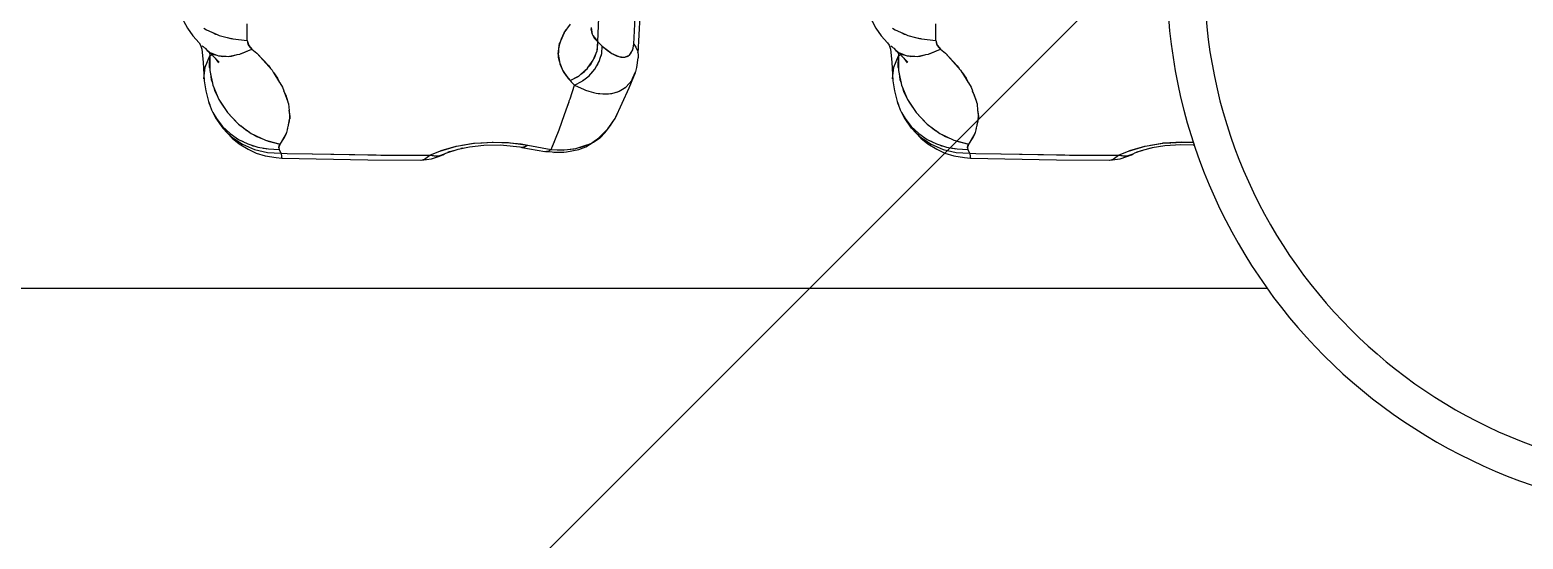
# Model space of a CAD drawing. Header units: millimetres. Extents: x 1084702 to 1166801, y 36632 to 124519.
# Drawn here: x 1102619.7 to 1103061, y 44901.8 to 45052.3 of the extents above; entities that cross this region are included whole.
import ezdxf

# ---------------------------------------------------------------- set-up
doc = ezdxf.new("R2010")
doc.units = ezdxf.units.MM
doc.header["$LTSCALE"] = 250
doc.layers.get('0').update_dxf_attribs({"color": 255})
doc.layers.add('%posline', color=240, linetype='Continuous')
doc.layers.add('%symbol', color=1, linetype='Continuous')
doc.styles.add('ROMANS', font='ROMANS.shx', dxfattribs={"height": 100})
doc.dimstyles.new('dott', dxfattribs={"dimscale": 100, "dimtxt": 150, "dimasz": 0.01, "dimexe": 0.5, "dimexo": 1, "dimgap": 1, "dimtad": 1, "dimdsep": 46, "dimtxsty": 'ROMANS', "dimcen": 1.5, "dimclrd": 1, "dimclre": 1, "dimclrt": 2, "dimazin": 2, "dimtfac": 1, "dimtmove": 2, "dimatfit": 3, "dimldrblk": 'DOT', "dimfxl": 1, "dimtvp": 100, "dimtolj": 1, "dimarcsym": 0})

# ---------------------------------------------------------------- blocks, each defined once
blk = doc.blocks.new('_Dot')
at = {"color": 0, "linetype": 'ByBlock', "lineweight": -2}
blk.add_line((-0.5, 0), (-1, 0), dxfattribs=at)
at = {"color": 0, "linetype": 'ByBlock', "const_width": 0.5}
blk.add_lwpolyline([(-0.25, 0, 1), (0.25, 0, 1)], format="xyb", close=True, dxfattribs=at)
blk = doc.blocks.new('GENERATOR-BORDE')
for p, q in [((-2303.61, 567.32), (-1856.16, 567.34)), ((-2121.81, 529.46), (-2106.16, 529.55)), ((-2106.16, 529.55), (-2105.41, 529.32)), ((-1918.31, 529.46), (-1902.66, 529.55)), ((-1902.66, 529.55), (-1901.91, 529.32)), ((-2158.87, 524.86), (-2155.32, 526.39)), ((-2158.87, 524.86), (-2155.33, 526.38)), ((-2157.29, 524.76), (-2154.33, 525.71)), ((-2156.4, 525.04), (-2155.83, 525.28)), ((-2155.83, 525.28), (-2155.22, 525.42)), ((-2155.32, 526.39), (-2151.49, 527.27)), ((-2155.32, 526.39), (-2155.31, 526.39)), ((-2155.31, 526.39), (-2151.49, 527.28)), ((-2154.33, 525.71), (-2151.21, 526.25)), ((-2152.77, 525.98), (-2152, 526.15)), ((-2152, 526.15), (-2151.66, 526.17)), ((-2151.49, 527.27), (-2147.52, 527.49)), ((-2151.49, 527.28), (-2147.58, 527.49)), ((-2151.49, 527.28), (-2151.49, 527.28)), ((-2151.21, 526.25), (-2148.02, 526.36)), ((-2148.14, 525.84), (-2148.02, 526.36)), ((-2148.14, 525.88), (-2148.02, 526.36)), ((-2148.14, 525.88), (-2147.76, 524.82)), ((-2148.14, 525.84), (-2148.05, 525.32)), ((-2148.05, 525.32), (-2147.76, 524.82)), ((-2148.02, 526.36), (-2147.52, 527.5)), ((-2148.02, 526.36), (-2147.52, 527.49)), ((-2147.54, 527.49), (-2147.52, 527.5)), ((-2147.52, 527.49), (-2147.45, 527.52)), ((-2147.52, 527.49), (-2147.45, 527.52)), ((-2147.45, 527.52), (-2147.37, 528.52)), ((-2147.45, 527.52), (-2147.39, 528.42)), ((-2147.45, 527.52), (-2145.68, 527.56)), ((-2147.39, 528.42), (-2147.37, 528.52)), ((-2147.37, 528.52), (-2147.36, 528.63)), ((-2147.36, 528.63), (-2147.25, 528.97)), ((-2147.35, 528.69), (-2147.31, 528.9)), ((-2147.31, 528.9), (-2147.27, 528.91)), ((-2147.25, 528.97), (-2121.81, 529.46)), ((-2145.68, 527.56), (-2138.3, 527.69)), ((-2138.33, 527.69), (-2121.89, 528)), ((-2138.16, 527.69), (-2119.47, 528.02)), ((-2121.89, 528), (-2119.42, 528.02)), ((-2119.45, 528.02), (-2117.97, 528.04)), ((-2117.97, 528.04), (-2103.57, 528.1)), ((-2106.04, 529.52), (-2103.02, 529.14)), ((-2105.42, 529.32), (-2105.15, 529.24)), ((-2105.41, 529.31), (-2105.1, 529.22)), ((-2105.15, 529.24), (-2105.12, 529.22)), ((-2105.1, 529.22), (-2103.57, 528.1)), ((-2103.65, 528.16), (-2103.57, 528.1)), ((-2103.57, 528.1), (-2101.56, 528.33)), ((-2103.57, 528.1), (-2100.6, 526.85)), ((-2103.56, 528.1), (-2103.56, 528.1)), ((-2103.56, 528.1), (-2100.41, 526.79)), ((-2103.55, 528.1), (-2101.29, 528.27)), ((-2103.02, 529.14), (-2101.02, 528.46)), ((-2101.56, 528.33), (-2101.29, 528.27)), ((-2101.29, 528.27), (-2101.07, 528.29)), ((-2101.07, 528.29), (-2100.62, 528.13)), ((-2101.02, 528.46), (-2099.68, 527.94)), ((-2100.62, 528.13), (-2099.19, 527.65)), ((-2100.62, 528.13), (-2099.68, 527.94)), ((-2100.6, 526.85), (-2095.67, 525.43)), ((-2100.38, 526.78), (-2100.19, 526.7)), ((-2100.19, 526.7), (-2095.75, 525.44)), ((-2099.68, 527.94), (-2099.19, 527.65)), ((-2099.19, 527.65), (-2098.83, 527.52)), ((-2098.2, 527.1), (-2096.58, 526.68)), ((-2095.75, 525.44), (-2094.47, 525.23)), ((-2095.67, 525.43), (-2095.61, 525.41)), ((-2095.61, 525.41), (-2090.39, 524.56)), ((-2094.37, 526.03), (-2093.74, 525.93)), ((-2094.06, 525.16), (-2090.63, 524.57)), ((-2076.81, 525.63), (-2076.37, 525.77)), ((-2076.37, 525.77), (-2069.52, 526.98)), ((-2076.37, 525.77), (-2076.09, 525.73)), ((-2075.92, 525.75), (-2074.53, 525.11)), ((-2075.76, 525.68), (-2075.46, 525.63)), ((-2075.46, 525.63), (-2074.53, 525.11)), ((-2074.53, 525.11), (-2067.68, 526.39)), ((-2074.53, 525.11), (-2067.68, 526.39)), ((-2069.52, 526.98), (-2069.03, 526.92)), ((-2069.03, 526.92), (-2068.8, 526.93)), ((-2069.03, 526.92), (-2068.71, 526.89)), ((-2068.8, 526.93), (-2068.71, 526.89)), ((-2068.71, 526.89), (-2068.61, 526.88)), ((-2068.61, 526.88), (-2067.68, 526.39)), ((-2067.68, 526.39), (-2064.18, 526.55)), ((-2067.68, 526.39), (-2064, 526.53)), ((-2067.68, 526.39), (-2066.59, 523.78)), ((-2067.68, 526.39), (-2066.68, 524.01)), ((-2066.85, 527.24), (-2065.5, 527.2)), ((-2065.5, 527.2), (-2063.96, 527.17)), ((-2064.18, 526.55), (-2063.99, 526.53)), ((-2063.99, 526.53), (-2063.82, 526.53)), ((-2063.82, 526.53), (-2062.86, 526.41)), ((-2062.87, 526.41), (-2060.85, 526.19)), ((-2062.84, 526.4), (-2060.49, 526.1)), ((-2060.85, 526.19), (-2060.48, 526.09)), ((-2060.48, 526.1), (-2060.14, 526.05)), ((-2060.14, 526.05), (-2059.23, 525.75)), ((-2059.24, 525.76), (-2057.78, 525.36)), ((-2059.21, 525.75), (-2057.11, 525.07)), ((-2057.78, 525.36), (-2057.09, 525.06)), ((-2057.45, 525.66), (-2055.76, 524.48)), ((-2057.45, 525.66), (-2055.77, 524.48)), ((-1955.37, 524.86), (-1951.82, 526.39)), ((-1955.37, 524.86), (-1951.83, 526.38)), ((-1953.79, 524.76), (-1950.83, 525.71)), ((-1952.9, 525.04), (-1952.33, 525.28)), ((-1952.33, 525.28), (-1951.72, 525.42)), ((-1951.82, 526.39), (-1947.99, 527.27)), ((-1951.82, 526.39), (-1951.81, 526.39)), ((-1951.81, 526.39), (-1947.99, 527.28)), ((-1950.83, 525.71), (-1947.71, 526.25)), ((-1949.27, 525.98), (-1948.5, 526.15)), ((-1948.5, 526.15), (-1948.16, 526.17)), ((-1947.99, 527.27), (-1944.02, 527.49)), ((-1947.99, 527.28), (-1944.08, 527.49)), ((-1947.99, 527.28), (-1947.99, 527.28)), ((-1947.71, 526.25), (-1944.52, 526.36)), ((-1944.64, 525.84), (-1944.52, 526.36)), ((-1944.64, 525.88), (-1944.52, 526.36)), ((-1944.64, 525.88), (-1944.26, 524.82)), ((-1944.64, 525.84), (-1944.55, 525.32)), ((-1944.55, 525.32), (-1944.26, 524.82)), ((-1944.52, 526.36), (-1944.02, 527.5)), ((-1944.52, 526.36), (-1944.02, 527.49)), ((-1944.04, 527.49), (-1944.02, 527.5)), ((-1944.02, 527.49), (-1943.95, 527.52)), ((-1944.02, 527.49), (-1943.95, 527.52)), ((-1943.95, 527.52), (-1943.87, 528.52)), ((-1943.95, 527.52), (-1943.89, 528.42)), ((-1943.95, 527.52), (-1942.18, 527.56)), ((-1943.89, 528.42), (-1943.87, 528.52)), ((-1943.87, 528.52), (-1943.86, 528.63)), ((-1943.86, 528.63), (-1943.75, 528.97)), ((-1943.85, 528.69), (-1943.81, 528.9)), ((-1943.81, 528.9), (-1943.77, 528.91)), ((-1943.75, 528.97), (-1918.31, 529.46)), ((-1942.18, 527.56), (-1934.8, 527.69)), ((-1934.83, 527.69), (-1918.39, 528)), ((-1934.66, 527.69), (-1915.97, 528.02)), ((-1918.39, 528), (-1915.92, 528.02)), ((-1915.95, 528.02), (-1914.47, 528.04)), ((-1914.47, 528.04), (-1900.07, 528.1)), ((-1902.54, 529.52), (-1899.52, 529.14)), ((-1901.92, 529.32), (-1901.65, 529.24)), ((-1901.91, 529.31), (-1901.6, 529.22)), ((-1901.65, 529.24), (-1901.62, 529.22)), ((-1901.6, 529.22), (-1900.07, 528.1)), ((-1900.15, 528.16), (-1900.07, 528.1)), ((-1900.07, 528.1), (-1898.06, 528.33)), ((-1900.07, 528.1), (-1897.1, 526.85)), ((-1900.06, 528.1), (-1900.06, 528.1)), ((-1900.06, 528.1), (-1896.91, 526.79)), ((-1900.05, 528.1), (-1897.79, 528.27)), ((-1899.52, 529.14), (-1897.52, 528.46)), ((-1898.06, 528.33), (-1897.79, 528.27)), ((-1897.79, 528.27), (-1897.57, 528.29)), ((-1897.57, 528.29), (-1897.12, 528.13)), ((-1897.52, 528.46), (-1896.18, 527.94)), ((-1897.12, 528.13), (-1895.69, 527.65)), ((-1897.12, 528.13), (-1896.18, 527.94)), ((-1897.1, 526.85), (-1892.17, 525.43)), ((-1896.88, 526.78), (-1896.69, 526.7)), ((-1896.69, 526.7), (-1892.25, 525.44)), ((-1896.18, 527.94), (-1895.69, 527.65)), ((-1895.69, 527.65), (-1895.33, 527.52)), ((-1894.7, 527.1), (-1893.08, 526.68)), ((-1892.25, 525.44), (-1890.97, 525.23)), ((-1892.17, 525.43), (-1892.11, 525.41)), ((-1892.11, 525.41), (-1886.89, 524.56)), ((-1890.87, 526.03), (-1890.24, 525.93)), ((-1890.56, 525.16), (-1887.13, 524.57)), ((-2164.76, 519.62), (-2162.56, 521.68)), ((-2164.74, 520.1), (-2162.05, 522.74)), ((-2164.74, 520.1), (-2162.05, 522.74)), ((-2162.56, 521.68), (-2160.06, 523.4)), ((-2162.05, 522.74), (-2158.88, 524.86)), ((-2162.05, 522.74), (-2162.04, 522.75)), ((-2162.04, 522.75), (-2158.87, 524.86)), ((-2160.09, 518.89), (-2156.31, 521.64)), ((-2160.06, 523.4), (-2157.29, 524.76)), ((-2159.66, 523.6), (-2159.39, 523.78)), ((-2159.39, 523.78), (-2158.68, 524.08)), ((-2158.87, 524.86), (-2158.87, 524.86)), ((-2157.87, 520.63), (-2156.91, 521.2)), ((-2157.75, 520.7), (-2157.45, 520.81)), ((-2156.31, 521.64), (-2152.14, 523.65)), ((-2155.64, 521.96), (-2154.68, 522.54)), ((-2154.68, 522.54), (-2152.98, 523.25)), ((-2154.49, 522.62), (-2154.02, 522.74)), ((-2152.14, 523.65), (-2147.76, 524.82)), ((-2151.76, 523.75), (-2151.28, 523.95)), ((-2151.28, 523.95), (-2147.76, 524.82)), ((-2148.63, 524.6), (-2148.54, 524.61)), ((-2147.76, 524.82), (-2146.64, 523.16)), ((-2147.76, 524.82), (-2145.86, 521.53)), ((-2147.67, 524.67), (-2147.66, 524.67)), ((-2147.53, 524.43), (-2147.51, 524.46)), ((-2146.66, 523.2), (-2146.64, 522.89)), ((-2146.64, 523.16), (-2145.89, 521.66)), ((-2146.6, 522.8), (-2146.46, 522.81)), ((-2146.6, 522.8), (-2146.46, 522.81)), ((-2145.89, 521.66), (-2145.85, 521.48)), ((-2145.84, 521.5), (-2145.76, 521.36)), ((-2145.76, 521.36), (-2145.52, 520.18)), ((-2090.63, 524.57), (-2088.04, 524.4)), ((-2087.81, 524.39), (-2085.14, 524.21)), ((-2085.14, 524.21), (-2084.91, 524.22)), ((-2084.9, 524.22), (-2079.65, 524.4)), ((-2079.93, 524.39), (-2076.55, 524.77)), ((-2079.65, 524.4), (-2079, 524.49)), ((-2078.88, 524.51), (-2074.53, 525.11)), ((-2078.09, 524.6), (-2078.07, 524.62)), ((-2076.55, 524.77), (-2074.53, 525.11)), ((-2066.74, 524.13), (-2066.73, 524.13)), ((-2066.68, 524.01), (-2066.57, 523.72)), ((-2066.57, 523.72), (-2066.38, 523.28)), ((-2066.38, 523.28), (-2065.36, 520.58)), ((-2057.1, 525.06), (-2056.76, 524.95)), ((-2056.76, 524.95), (-2055.76, 524.48)), ((-2055.77, 524.48), (-2055.77, 524.48)), ((-2055.76, 524.48), (-2055, 523.98)), ((-2055.76, 524.48), (-2053.63, 522.97)), ((-2055.76, 524.48), (-2055.19, 524.21)), ((-2055.19, 524.21), (-2053.32, 523)), ((-2055, 523.98), (-2054.54, 523.61)), ((-2053.63, 522.97), (-2050.92, 520.32)), ((-2053.56, 523.16), (-2053.36, 523.04)), ((-2053.36, 523.04), (-2053.34, 523.02)), ((-2053.32, 523), (-2053.1, 522.82)), ((-2053.1, 522.82), (-2051.28, 520.89)), ((-2053.1, 522.82), (-2051.89, 521.54)), ((-2053.09, 522.45), (-2052.36, 521.86)), ((-2052.36, 521.86), (-2051.56, 520.96)), ((-2051.89, 521.54), (-2051.28, 520.89)), ((-2051.89, 521.54), (-2051.89, 521.54)), ((-2051.28, 520.89), (-2050.13, 519.34)), ((-1961.26, 519.62), (-1959.06, 521.68)), ((-1961.24, 520.1), (-1958.55, 522.74)), ((-1961.24, 520.1), (-1958.55, 522.74)), ((-1959.06, 521.68), (-1956.56, 523.4)), ((-1958.55, 522.74), (-1955.38, 524.86)), ((-1958.55, 522.74), (-1958.54, 522.75)), ((-1958.54, 522.75), (-1955.37, 524.86)), ((-1956.59, 518.89), (-1952.81, 521.64)), ((-1956.56, 523.4), (-1953.79, 524.76)), ((-1956.16, 523.6), (-1955.89, 523.78)), ((-1955.89, 523.78), (-1955.18, 524.08)), ((-1955.37, 524.86), (-1955.37, 524.86)), ((-1954.37, 520.63), (-1953.41, 521.2)), ((-1954.25, 520.7), (-1953.95, 520.81)), ((-1952.81, 521.64), (-1948.64, 523.65)), ((-1952.14, 521.96), (-1951.18, 522.54)), ((-1951.18, 522.54), (-1949.48, 523.25)), ((-1950.99, 522.62), (-1950.52, 522.74)), ((-1948.64, 523.65), (-1944.26, 524.82)), ((-1948.26, 523.75), (-1947.78, 523.95)), ((-1947.78, 523.95), (-1944.26, 524.82)), ((-1945.13, 524.6), (-1945.04, 524.61)), ((-1944.26, 524.82), (-1943.14, 523.16)), ((-1944.26, 524.82), (-1942.36, 521.53)), ((-1944.17, 524.67), (-1944.16, 524.67)), ((-1944.03, 524.43), (-1944.01, 524.46)), ((-1943.16, 523.2), (-1943.14, 522.89)), ((-1943.14, 523.16), (-1942.39, 521.66)), ((-1943.1, 522.8), (-1942.96, 522.81)), ((-1943.1, 522.8), (-1942.96, 522.81)), ((-1942.39, 521.66), (-1942.35, 521.48)), ((-1942.34, 521.5), (-1942.26, 521.36)), ((-1942.26, 521.36), (-1942.02, 520.18)), ((-1887.13, 524.57), (-1884.54, 524.4)), ((-1884.31, 524.39), (-1881.64, 524.21)), ((-1881.64, 524.21), (-1881.41, 524.22)), ((-1881.4, 524.22), (-1877.88, 524.34)), ((-2167.62, 515.44), (-2166.6, 517.26)), ((-2167.38, 515.99), (-2166.87, 517.01)), ((-2167.38, 515.99), (-2167.04, 516.48)), ((-2166.87, 517.01), (-2164.74, 520.1)), ((-2166.87, 517.02), (-2164.75, 520.09)), ((-2166.87, 517.02), (-2164.93, 519.83)), ((-2166.87, 517.01), (-2166.87, 517.02)), ((-2166.6, 517.26), (-2164.76, 519.62)), ((-2165.68, 518.44), (-2165.25, 519.05)), ((-2165.25, 519.05), (-2165.02, 519.28)), ((-2164.74, 520.1), (-2164.74, 520.1)), ((-2163.32, 515.51), (-2160.09, 518.89)), ((-2163.32, 515.51), (-2160.78, 518.26)), ((-2160.78, 518.26), (-2160.36, 518.6)), ((-2159.33, 519.44), (-2157.87, 520.63)), ((-2145.57, 520.35), (-2145, 517.99)), ((-2145.43, 519.74), (-2144.97, 517.55)), ((-2145.18, 514.77), (-2144.91, 516.68)), ((-2145.13, 515.08), (-2144.94, 517.19)), ((-2145, 517.99), (-2144.96, 517.42)), ((-2144.95, 517.46), (-2144.93, 517.36)), ((-2144.95, 517.27), (-2144.91, 516.68)), ((-2144.94, 517.25), (-2144.93, 517.36)), ((-2065.36, 520.59), (-2064.61, 518.64)), ((-2065.26, 520.32), (-2064.51, 518.34)), ((-2064.61, 518.64), (-2064.5, 518.32)), ((-2064.5, 518.32), (-2064.39, 518.02)), ((-2064.39, 518.02), (-2063.23, 514.66)), ((-2050.92, 520.32), (-2048.77, 517.23)), ((-2050.59, 519.85), (-2050.13, 519.34)), ((-2050.13, 519.34), (-2049.34, 518.05)), ((-2048.55, 516.77), (-2048.38, 516.49)), ((-2048.38, 516.49), (-2048.18, 515.99)), ((-1964.12, 515.44), (-1963.1, 517.26)), ((-1963.88, 515.99), (-1963.37, 517.01)), ((-1963.88, 515.99), (-1963.54, 516.48)), ((-1963.37, 517.01), (-1961.24, 520.1)), ((-1963.37, 517.02), (-1961.25, 520.09)), ((-1963.37, 517.02), (-1961.43, 519.83)), ((-1963.37, 517.01), (-1963.37, 517.02)), ((-1963.1, 517.26), (-1961.26, 519.62)), ((-1962.18, 518.44), (-1961.75, 519.05)), ((-1961.75, 519.05), (-1961.52, 519.28)), ((-1961.24, 520.1), (-1961.24, 520.1)), ((-1959.82, 515.51), (-1956.59, 518.89)), ((-1959.82, 515.51), (-1957.28, 518.26)), ((-1957.28, 518.26), (-1956.86, 518.6)), ((-1955.83, 519.44), (-1954.37, 520.63)), ((-1942.07, 520.35), (-1941.5, 517.99)), ((-1941.93, 519.74), (-1941.47, 517.55)), ((-1941.68, 514.77), (-1941.41, 516.68)), ((-1941.63, 515.08), (-1941.44, 517.19)), ((-1941.5, 517.99), (-1941.46, 517.42)), ((-1941.45, 517.46), (-1941.43, 517.36)), ((-1941.45, 517.27), (-1941.41, 516.68)), ((-1941.44, 517.25), (-1941.43, 517.36)), ((-2169.08, 511.86), (-2168.94, 512.26)), ((-2168.94, 512.26), (-2168.57, 513.24)), ((-2168.94, 512.26), (-2168.87, 512.57)), ((-2168.87, 512.57), (-2168.57, 513.26)), ((-2168.57, 513.26), (-2168.05, 514.66)), ((-2168.05, 514.66), (-2167.62, 515.44)), ((-2167.62, 515.44), (-2167.38, 515.99)), ((-2167.34, 515.94), (-2167.22, 516.22)), ((-2167.34, 515.93), (-2167.22, 516.22)), ((-2165.87, 511.64), (-2163.32, 515.51)), ((-2165.65, 511.97), (-2165.42, 512.44)), ((-2165.42, 512.44), (-2163.32, 515.51)), ((-2146.6, 509.33), (-2145.52, 512.35)), ((-2146.13, 510.3), (-2145.57, 512.05)), ((-2145.57, 512.05), (-2145.51, 512.47)), ((-2145.49, 512.44), (-2145.34, 512.87)), ((-2145.34, 512.87), (-2145.15, 514.86)), ((-2145.06, 515.85), (-2145.04, 515.74)), ((-2063.23, 514.67), (-2062.48, 512.5)), ((-2063.12, 514.36), (-2062.4, 512.28)), ((-2062.48, 512.5), (-2062.39, 512.23)), ((-2062.39, 512.23), (-2062.32, 512.04)), ((-2062.32, 512.04), (-2062.11, 511.39)), ((-1965.58, 511.86), (-1965.44, 512.26)), ((-1965.44, 512.26), (-1965.07, 513.24)), ((-1965.44, 512.26), (-1965.37, 512.57)), ((-1965.37, 512.57), (-1965.07, 513.26)), ((-1965.07, 513.26), (-1964.55, 514.66)), ((-1964.55, 514.66), (-1964.12, 515.44)), ((-1964.12, 515.44), (-1963.88, 515.99)), ((-1963.84, 515.94), (-1963.72, 516.22)), ((-1963.84, 515.93), (-1963.72, 516.22)), ((-1962.37, 511.64), (-1959.82, 515.51)), ((-1962.15, 511.97), (-1961.92, 512.44)), ((-1961.92, 512.44), (-1959.82, 515.51)), ((-1943.1, 509.33), (-1942.02, 512.35)), ((-1942.63, 510.3), (-1942.07, 512.05)), ((-1942.07, 512.05), (-1942.01, 512.47)), ((-1941.99, 512.44), (-1941.84, 512.87)), ((-1941.84, 512.87), (-1941.65, 514.86)), ((-1941.56, 515.85), (-1941.54, 515.74)), ((-2167.64, 507.43), (-2165.87, 511.64)), ((-2167.36, 508.11), (-2167.03, 509.14)), ((-2167.03, 509.14), (-2166.23, 510.79)), ((-2147.9, 506.66), (-2147.07, 508.02)), ((-2147.07, 508.02), (-2146.68, 509.11)), ((-2146.74, 509.04), (-2146.13, 510.3)), ((-2062.11, 511.39), (-2060.81, 507.35)), ((-2060.81, 507.35), (-2057.94, 508.71)), ((-2057.94, 508.71), (-2057.54, 508.84)), ((-2057.54, 508.84), (-2057.25, 508.97)), ((-2057.53, 508.84), (-2056.57, 509.15)), ((-2057.25, 508.97), (-2056.55, 509.15)), ((-2056.56, 509.15), (-2055.14, 509.6)), ((-2055.14, 509.6), (-2054.4, 509.71)), ((-2054.4, 509.71), (-2053.84, 509.85)), ((-2054.38, 509.71), (-2053.29, 509.88)), ((-2053.84, 509.85), (-2053.27, 509.88)), ((-2053.27, 509.88), (-2052.45, 510)), ((-2052.45, 510), (-2051.4, 509.95)), ((-2051.4, 509.95), (-2050.71, 509.97)), ((-2051.36, 509.95), (-2050.15, 509.89)), ((-2050.71, 509.97), (-2050.1, 509.89)), ((-2050.11, 509.89), (-2049.91, 509.88)), ((-2049.91, 509.88), (-2049.77, 509.84)), ((-2049.77, 509.84), (-2049.43, 509.78)), ((-2049.74, 509.83), (-2047.82, 509.26)), ((-2049.43, 509.78), (-2047.95, 509.34)), ((-2048.66, 509.55), (-2048.64, 509.51)), ((-2048.48, 509.5), (-2048.46, 509.45)), ((-2047.95, 509.34), (-2047.8, 509.25)), ((-2047.8, 509.26), (-2047.59, 509.2)), ((-2047.59, 509.2), (-2046.11, 508.26)), ((-2046.12, 508.27), (-2045.64, 507.99)), ((-2046.02, 508.21), (-2045.61, 507.95)), ((-2045.64, 507.99), (-2045.6, 507.94)), ((-2045.61, 507.95), (-2045.55, 507.91)), ((-2045.55, 507.91), (-2043.89, 506)), ((-1964.14, 507.43), (-1962.37, 511.64)), ((-1963.86, 508.11), (-1963.53, 509.14)), ((-1963.53, 509.14), (-1962.73, 510.79)), ((-1944.4, 506.66), (-1943.57, 508.02)), ((-1943.57, 508.02), (-1943.18, 509.11)), ((-1943.24, 509.04), (-1942.63, 510.3)), ((-2170.28, 505.5), (-2170.28, 505.51)), ((-2170.28, 505.5), (-2170.28, 505.5)), ((-2170.28, 505.5), (-2169.91, 502.07)), ((-2170.28, 505.5), (-2170.28, 505.5)), ((-2170.28, 505.5), (-2169.91, 502.06)), ((-2168.56, 498.73), (-2168.55, 503.07)), ((-2168.55, 503.07), (-2167.64, 507.43)), ((-2168.37, 503.94), (-2168.11, 505.7)), ((-2168.11, 505.7), (-2167.79, 506.73)), ((-2150.17, 502.97), (-2149.71, 503.71)), ((-2149.75, 503.68), (-2148.53, 505.37)), ((-2149.66, 503.8), (-2147.92, 506.64)), ((-2148.53, 505.37), (-2147.9, 506.67)), ((-2065.12, 501.08), (-2064.12, 503.32)), ((-2064.34, 503), (-2062.63, 505.45)), ((-2064.11, 503.34), (-2063.95, 503.69)), ((-2063.95, 503.69), (-2063.23, 504.62)), ((-2063.08, 504.8), (-2062.1, 506.05)), ((-2062.63, 505.45), (-2062.1, 506.05)), ((-2062.1, 506.05), (-2061.8, 506.36)), ((-2062.1, 506.05), (-2062.02, 506.13)), ((-2062.1, 506.05), (-2059.63, 504.75)), ((-2062.1, 506.05), (-2059.86, 504.93)), ((-2061.8, 506.36), (-2060.81, 507.35)), ((-2061.14, 505.57), (-2061.13, 505.54)), ((-2060.81, 507.35), (-2058.56, 506.24)), ((-2060.56, 505.24), (-2060.52, 505.26)), ((-2059.86, 504.93), (-2059.63, 504.75)), ((-2059.63, 504.75), (-2059.43, 504.65)), ((-2059.43, 504.65), (-2058.9, 504.18)), ((-2058.9, 504.18), (-2057.41, 502.87)), ((-2058.9, 504.18), (-2057.8, 503.32)), ((-2058.56, 506.24), (-2058.33, 506.06)), ((-2058.33, 506.06), (-2057.6, 505.49)), ((-2058.33, 506.06), (-2058.13, 505.95)), ((-2058.13, 505.95), (-2057.6, 505.49)), ((-2057.8, 503.32), (-2057.41, 502.87)), ((-2057.6, 505.49), (-2056.5, 504.62)), ((-2056.5, 504.62), (-2056.1, 504.17)), ((-2056.1, 504.17), (-2055.39, 503.35)), ((-2056.1, 504.17), (-2055.76, 503.86)), ((-2055.76, 503.86), (-2055.39, 503.35)), ((-2055.39, 503.35), (-2054.76, 502.63)), ((-2043.89, 506), (-2043.89, 505.99)), ((-2043.89, 505.99), (-2043.55, 505.25)), ((-2043.89, 505.99), (-2043.87, 505.97)), ((-2043.87, 505.97), (-2043.5, 505.16)), ((-2043.53, 505.22), (-2042.71, 503.46)), ((-2042.71, 503.46), (-2042.69, 503.39)), ((-2042.69, 503.39), (-2042.38, 502.17)), ((-2042.69, 503.39), (-2042.69, 503.38)), ((-2042.69, 503.39), (-2042.69, 503.38)), ((-2042.69, 503.38), (-2042.69, 503.36)), ((-1966.78, 505.5), (-1966.78, 505.51)), ((-1966.78, 505.5), (-1966.78, 505.5)), ((-1966.78, 505.5), (-1966.41, 502.07)), ((-1966.78, 505.5), (-1966.78, 505.5)), ((-1966.78, 505.5), (-1966.41, 502.06)), ((-1965.06, 498.73), (-1965.05, 503.07)), ((-1965.05, 503.07), (-1964.14, 507.43)), ((-1964.87, 503.94), (-1964.61, 505.7)), ((-1964.61, 505.7), (-1964.29, 506.73)), ((-1946.67, 502.97), (-1946.21, 503.71)), ((-1946.25, 503.68), (-1945.03, 505.37)), ((-1946.16, 503.8), (-1944.42, 506.64)), ((-1945.03, 505.37), (-1944.4, 506.67)), ((-2169.98, 502.7), (-2169.98, 502.7)), ((-2169.91, 502.07), (-2169.91, 502.06)), ((-2169.91, 502.06), (-2168.56, 498.73)), ((-2169.91, 502.06), (-2168.56, 498.73)), ((-2168.63, 502.2), (-2168.55, 502.7)), ((-2168.63, 502.2), (-2168.56, 498.73)), ((-2168.61, 497.75), (-2168.56, 498.73)), ((-2168.61, 497.75), (-2168.56, 498.73)), ((-2168.56, 498.73), (-2167.96, 498.37)), ((-2168.56, 498.73), (-2167.91, 498.42)), ((-2168.46, 497.87), (-2166.98, 499.37)), ((-2166.98, 499.37), (-2165.98, 500.8)), ((-2166.98, 499.37), (-2165.75, 500.61)), ((-2166.53, 498.51), (-2165.99, 498.72)), ((-2165.99, 498.72), (-2165.49, 498.75)), ((-2165.49, 498.75), (-2164.91, 498.88)), ((-2165.49, 498.75), (-2163.74, 498.84)), ((-2165.11, 498.84), (-2165.04, 498.77)), ((-2165.02, 498.86), (-2164.92, 498.78)), ((-2164.91, 498.88), (-2163.74, 498.84)), ((-2163.76, 498.84), (-2163.76, 498.84)), ((-2163.74, 498.84), (-2162.98, 498.88)), ((-2162.98, 498.88), (-2162.6, 498.8)), ((-2162.6, 498.8), (-2160.48, 498.37)), ((-2162.6, 498.8), (-2162.18, 498.79)), ((-2162.37, 498.76), (-2162.29, 498.79)), ((-2162.18, 498.79), (-2160.48, 498.37)), ((-2154.63, 497.94), (-2150.17, 502.97)), ((-2154.63, 497.94), (-2151.16, 501.69)), ((-2151.16, 501.69), (-2150.6, 502.48)), ((-2065.58, 498.27), (-2065.23, 500.41)), ((-2065.23, 500.41), (-2065.12, 501.08)), ((-2065.01, 501.05), (-2065.01, 501.07)), ((-2064.98, 501.13), (-2064.34, 503)), ((-2057.41, 502.87), (-2057.06, 502.57)), ((-2057.06, 502.57), (-2056.7, 502.06)), ((-2056.7, 502.06), (-2055.24, 500.03)), ((-2056.7, 502.06), (-2056.07, 501.34)), ((-2056.07, 501.34), (-2055.6, 500.54)), ((-2055.24, 500.03), (-2054.13, 497.28)), ((-2055.08, 499.63), (-2054.78, 499.12)), ((-2054.78, 499.12), (-2054.38, 497.89)), ((-2054.76, 502.63), (-2054.3, 501.82)), ((-2054.3, 501.82), (-2053.77, 500.91)), ((-2054.3, 501.82), (-2053.93, 501.31)), ((-2053.93, 501.31), (-2053.77, 500.91)), ((-2053.77, 500.91), (-2053.48, 500.39)), ((-2053.48, 500.39), (-2053.08, 499.15)), ((-2053.08, 499.15), (-2052.82, 498.33)), ((-2053.08, 499.15), (-2052.83, 498.53)), ((-2052.95, 498.74), (-2052.93, 498.76)), ((-2052.95, 498.74), (-2052.92, 498.76)), ((-2049.95, 497.89), (-2047.73, 498.96)), ((-2049.72, 498.05), (-2048.36, 498.74)), ((-2048.36, 498.74), (-2047.09, 499.11)), ((-2047.73, 498.96), (-2046.02, 499.14)), ((-2047.09, 499.11), (-2045.93, 499.13)), ((-2046.85, 499.11), (-2046.81, 499.06)), ((-2046.73, 499.12), (-2046.71, 499.07)), ((-2046.02, 499.14), (-2044.52, 498.48)), ((-2045.93, 499.13), (-2044.93, 498.78)), ((-2044.98, 498.69), (-2044.97, 498.8)), ((-2044.93, 498.78), (-2044.11, 498.03)), ((-2042.38, 502.17), (-2041.93, 499.29)), ((-2041.95, 498.24), (-2041.93, 499.29)), ((-1966.48, 502.7), (-1966.48, 502.7)), ((-1966.41, 502.07), (-1966.41, 502.06)), ((-1966.41, 502.06), (-1965.06, 498.73)), ((-1966.41, 502.06), (-1965.06, 498.73)), ((-1965.13, 502.2), (-1965.05, 502.7)), ((-1965.13, 502.2), (-1965.06, 498.73)), ((-1965.11, 497.75), (-1965.06, 498.73)), ((-1965.11, 497.75), (-1965.06, 498.73)), ((-1965.06, 498.73), (-1964.46, 498.37)), ((-1965.06, 498.73), (-1964.41, 498.42)), ((-1964.96, 497.87), (-1963.48, 499.37)), ((-1963.48, 499.37), (-1962.48, 500.8)), ((-1963.48, 499.37), (-1962.25, 500.61)), ((-1963.03, 498.51), (-1962.49, 498.72)), ((-1962.49, 498.72), (-1961.99, 498.75)), ((-1961.99, 498.75), (-1961.41, 498.88)), ((-1961.99, 498.75), (-1960.24, 498.84)), ((-1961.61, 498.84), (-1961.54, 498.77)), ((-1961.52, 498.86), (-1961.42, 498.78)), ((-1961.41, 498.88), (-1960.24, 498.84)), ((-1960.26, 498.84), (-1960.26, 498.84)), ((-1960.24, 498.84), (-1959.48, 498.88)), ((-1959.48, 498.88), (-1959.1, 498.8)), ((-1959.1, 498.8), (-1956.98, 498.37)), ((-1959.1, 498.8), (-1958.68, 498.79)), ((-1958.87, 498.76), (-1958.79, 498.79)), ((-1958.68, 498.79), (-1956.98, 498.37)), ((-1951.13, 497.94), (-1946.67, 502.97)), ((-1951.13, 497.94), (-1947.66, 501.69)), ((-1947.66, 501.69), (-1947.1, 502.48)), ((-2170.77, 495.73), (-2170.51, 495.96)), ((-2170.51, 495.96), (-2168.53, 497.73)), ((-2169.92, 496.49), (-2169.34, 497.15)), ((-2169.34, 497.15), (-2168.46, 497.87)), ((-2169.34, 497.15), (-2168.87, 497.43)), ((-2168.53, 497.73), (-2167.98, 497.95)), ((-2167.98, 497.95), (-2166.53, 498.51)), ((-2167.98, 497.95), (-2167.32, 498.33)), ((-2167.32, 498.33), (-2166.53, 498.51)), ((-2167.19, 498.25), (-2167.13, 498.37)), ((-2166.85, 498.39), (-2166.84, 498.44)), ((-2160.48, 498.37), (-2159.64, 498.2)), ((-2159.64, 498.2), (-2159.44, 498.12)), ((-2159.44, 498.12), (-2156.11, 496.71)), ((-2159.44, 498.12), (-2159.21, 498.06)), ((-2159.21, 498.06), (-2156.11, 496.71)), ((-2157.51, 494.2), (-2157.07, 495.67)), ((-2157.51, 494.2), (-2157.45, 494.74)), ((-2157.45, 494.74), (-2157.28, 495.27)), ((-2157.36, 495.01), (-2157.28, 494.97)), ((-2157.36, 495.01), (-2157.28, 494.97)), ((-2157.28, 495.27), (-2156.99, 495.78)), ((-2157.07, 495.67), (-2157.04, 495.7)), ((-2157.04, 495.7), (-2156.11, 496.71)), ((-2156.99, 495.78), (-2156.6, 496.27)), ((-2156.6, 496.27), (-2156.11, 496.71)), ((-2156.11, 496.71), (-2154.63, 497.94)), ((-2156.11, 496.71), (-2154.63, 497.94)), ((-2065.58, 498.27), (-2065.58, 498.27)), ((-2065.58, 498.26), (-2065.17, 495.03)), ((-2065.56, 498.47), (-2065.55, 498.47)), ((-2065.56, 498.47), (-2065.55, 498.47)), ((-2065.52, 497.79), (-2065.52, 497.8)), ((-2065.17, 495.03), (-2065.16, 494.94)), ((-2065.16, 494.94), (-2063.75, 491.8)), ((-2055.34, 492.74), (-2053.86, 494.59)), ((-2054.96, 493.47), (-2053.86, 494.59)), ((-2054.13, 497.28), (-2053.86, 494.59)), ((-2054.11, 497.08), (-2054.03, 496.82)), ((-2054.03, 496.82), (-2053.86, 494.59)), ((-2053.86, 494.59), (-2052.58, 495.82)), ((-2053.86, 494.59), (-2053.56, 494.88)), ((-2053.86, 494.59), (-2053.56, 487.37)), ((-2053.86, 494.59), (-2053.56, 487.37)), ((-2053.56, 494.88), (-2052.58, 495.82)), ((-2052.83, 498.53), (-2052.82, 498.33)), ((-2052.82, 498.33), (-2052.73, 498.07)), ((-2052.73, 498.07), (-2052.58, 495.82)), ((-2052.58, 495.82), (-2050.27, 497.67)), ((-2052.58, 495.82), (-2051.13, 497.07)), ((-2052.58, 495.83), (-2052.58, 495.82)), ((-2051.13, 497.07), (-2049.72, 498.05)), ((-2050.27, 497.67), (-2050.06, 497.84)), ((-2050.06, 497.84), (-2049.95, 497.89)), ((-2044.52, 498.48), (-2043.59, 496.98)), ((-2044.11, 498.03), (-2043.55, 496.86)), ((-2043.59, 496.98), (-2043.29, 495.26)), ((-2043.55, 496.86), (-2043.29, 495.26)), ((-2043.29, 495.26), (-2042.64, 496.21)), ((-2043.29, 495.26), (-2042.44, 478.87)), ((-2043.29, 495.26), (-2042.44, 478.87)), ((-2042.64, 496.21), (-2042.18, 497.21)), ((-2042.18, 497.21), (-2042.09, 497.63)), ((-2042.09, 497.63), (-2042.04, 497.83)), ((-2042.09, 497.63), (-2042.04, 497.73)), ((-2042.04, 497.83), (-2041.95, 498.24)), ((-2042.04, 497.83), (-2042.04, 497.73)), ((-2042, 498.03), (-2040.93, 479.13)), ((-1967.27, 495.73), (-1967.01, 495.96)), ((-1967.01, 495.96), (-1965.03, 497.73)), ((-1966.42, 496.49), (-1965.84, 497.15)), ((-1965.84, 497.15), (-1964.96, 497.87)), ((-1965.84, 497.15), (-1965.37, 497.43)), ((-1965.03, 497.73), (-1964.48, 497.95)), ((-1964.48, 497.95), (-1963.03, 498.51)), ((-1964.48, 497.95), (-1963.82, 498.33)), ((-1963.82, 498.33), (-1963.03, 498.51)), ((-1963.69, 498.25), (-1963.63, 498.37)), ((-1963.35, 498.39), (-1963.34, 498.44)), ((-1956.98, 498.37), (-1956.14, 498.2)), ((-1956.14, 498.2), (-1955.94, 498.12)), ((-1955.94, 498.12), (-1952.61, 496.71)), ((-1955.94, 498.12), (-1955.71, 498.06)), ((-1955.71, 498.06), (-1952.61, 496.71)), ((-1954.01, 494.2), (-1953.57, 495.67)), ((-1954.01, 494.2), (-1953.95, 494.74)), ((-1953.95, 494.74), (-1953.78, 495.27)), ((-1953.86, 495.01), (-1953.78, 494.97)), ((-1953.86, 495.01), (-1953.78, 494.97)), ((-1953.78, 495.27), (-1953.49, 495.78)), ((-1953.57, 495.67), (-1953.54, 495.7)), ((-1953.54, 495.7), (-1952.61, 496.71)), ((-1953.49, 495.78), (-1953.1, 496.27)), ((-1953.1, 496.27), (-1952.61, 496.71)), ((-1952.61, 496.71), (-1951.13, 497.94)), ((-1952.61, 496.71), (-1951.13, 497.94)), ((-2170.3, 490.58), (-2169.51, 491.08)), ((-2169.51, 491.08), (-2167.92, 491.77)), ((-2167.92, 491.77), (-2166.37, 492.43)), ((-2167.92, 491.77), (-2166.89, 492.28)), ((-2166.89, 492.28), (-2166.37, 492.43)), ((-2166.37, 492.43), (-2165.79, 492.68)), ((-2165.79, 492.68), (-2163.47, 493.28)), ((-2163.47, 493.28), (-2162.05, 493.65)), ((-2163.47, 493.28), (-2162.33, 493.62)), ((-2162.33, 493.62), (-2162.05, 493.65)), ((-2162.05, 493.65), (-2161.74, 493.74)), ((-2161.74, 493.74), (-2157.51, 494.2)), ((-2157.51, 494.2), (-2157.49, 489.31)), ((-2157.51, 494.2), (-2157.49, 489.31)), ((-2064.62, 493.73), (-2063.85, 491.93)), ((-2063.85, 491.93), (-2061.94, 489.4)), ((-2063.75, 491.79), (-2063.69, 491.68)), ((-2063.69, 491.68), (-2063.21, 491.08)), ((-2055.93, 490.72), (-2055.65, 492.17)), ((-2055.88, 490.33), (-2055.52, 492.42)), ((-2055.65, 492.17), (-2054.96, 493.47)), ((-1966.8, 490.58), (-1966.01, 491.08)), ((-1966.01, 491.08), (-1964.42, 491.77)), ((-1964.42, 491.77), (-1962.87, 492.43)), ((-1964.42, 491.77), (-1963.39, 492.28)), ((-1963.39, 492.28), (-1962.87, 492.43)), ((-1962.87, 492.43), (-1962.29, 492.68)), ((-1962.29, 492.68), (-1959.97, 493.28)), ((-1959.97, 493.28), (-1958.55, 493.65)), ((-1959.97, 493.28), (-1958.83, 493.62)), ((-1958.83, 493.62), (-1958.55, 493.65)), ((-1958.55, 493.65), (-1958.24, 493.74)), ((-1958.24, 493.74), (-1954.01, 494.2)), ((-1954.01, 494.2), (-1953.99, 489.31)), ((-1954.01, 494.2), (-1953.99, 489.31))]:
    blk.add_line(p, q)
for points in [[(-2164.74, 520.1), (-2161.98, 523.04), (-2159.86, 524.77), (-2157.18, 526.35), (-2154.83, 527.44), (-2152.16, 528.28), (-2148.99, 528.8), (-2147.26, 528.93)], [(-2098.83, 527.52), (-2095.16, 526.3), (-2091.83, 525.61), (-2087.53, 525.14), (-2082.75, 525.07), (-2075.92, 525.75)], [(-2069.39, 526.97), (-2065.41, 527.21), (-2063.15, 527.09), (-2059.53, 526.36), (-2057.41, 525.58), (-2053.36, 523.04)], [(-1961.24, 520.1), (-1958.48, 523.04), (-1956.36, 524.77), (-1953.68, 526.35), (-1951.33, 527.44), (-1948.66, 528.28), (-1945.49, 528.8), (-1943.76, 528.93)], [(-1877.61, 525.17), (-1877.93, 525.14), (-1881.64, 525.04), (-1886.3, 525.33), (-1890.12, 525.94), (-1893.29, 526.79), (-1895.33, 527.52)], [(-2090.38, 524.56), (-2084.81, 524.26), (-2080.26, 524.37), (-2079.94, 524.39)], [(-1877.88, 524.35), (-1881.31, 524.26), (-1886.63, 524.53), (-1886.88, 524.56)], [(-2048.77, 517.23), (-2044.67, 508.15), (-2042.78, 503.61)], [(-2179.12, 480.1), (-2178.2, 484.19), (-2177.42, 486.38), (-2175.19, 490.57), (-2173.62, 492.84), (-2171.74, 494.84), (-2171.3, 495.53), (-2170.95, 496.73), (-2170.52, 500.61), (-2170.19, 506.08), (-2169.73, 509.06), (-2169.08, 511.86)], [(-1975.62, 480.1), (-1974.7, 484.19), (-1973.92, 486.38), (-1971.69, 490.57), (-1970.12, 492.84), (-1968.24, 494.84), (-1967.8, 495.53), (-1967.45, 496.73), (-1967.02, 500.61), (-1966.69, 506.08), (-1966.23, 509.06), (-1965.58, 511.86)], [(-2065.23, 500.41), (-2065.49, 499.08), (-2065.4, 496.7), (-2065.11, 495.17), (-2064.62, 493.73)]]:
    blk.add_lwpolyline(points)
for radius in [158.85, 147.81]:
    blk.add_circle((-1726.88, 475.05), radius)
blk = doc.blocks.new('BL_1-deck_B4_2')
at = {"xscale": -1, "rotation": 180}
blk.add_blockref('GENERATOR-BORDE', (87078.4, 13794.84), dxfattribs=at)

msp = doc.modelspace()

# ---------------------------------------------------------------- hatches: boundary and pattern name
at = {"layer": '%symbol', "true_color": 0x939598}
h = msp.add_hatch(dxfattribs=at)
h.set_pattern_fill('ANSI31', color=252, scale=100)
h.paths.add_polyline_path([(1097892.6, 52632.31), (1097892.6, 43032.31), (1109392.6, 43032.31), (1109392.6, 52632.31)])

# ---------------------------------------------------------------- block references
msp.add_blockref('BL_1-deck_B4_2', (1017763.01, 31748.48))

# ---------------------------------------------------------------- leaders
at = {"layer": '%posline', "linetype": 'ByBlock'}
msp.add_leader([(1106280.81, 47363.31), (1101490.53, 42238.05)], dimstyle='dott', override={"dimasz": 2, "dimgap": 1, "dimtad": 0, "dimclrd": 256}, dxfattribs=at)

doc.saveas('drawing.dxf')
